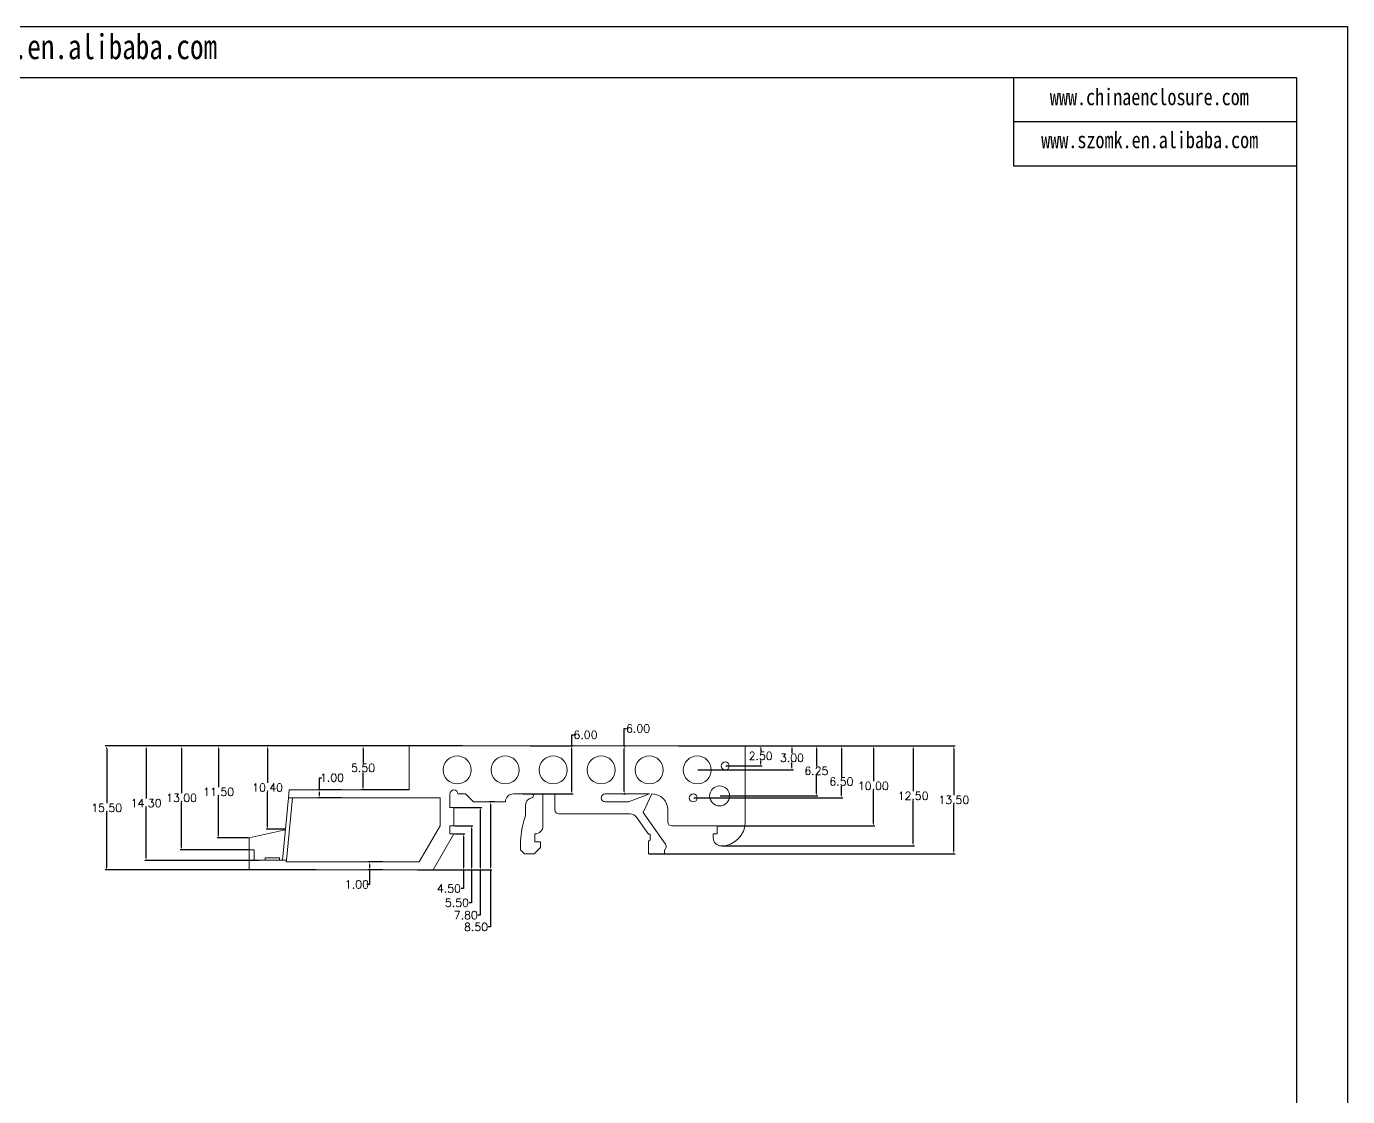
# Model space of a CAD drawing. Header units: inches. Extents: x 1328 to 2905, y 1126 to 1460.
# Drawn here: x 2739.9 to 2905, y 1259.4 to 1393.2 of the extents above; entities that cross this region are included whole.
import ezdxf

# ---------------------------------------------------------------- set-up
doc = ezdxf.new("R2010")
doc.units = ezdxf.units.IN
doc.header["$LTSCALE"] = 15
doc.layers.add('文字', color=81, linetype='Continuous')
doc.styles.get("Standard").update_dxf_attribs({"font": 'txt', "bigfont": 'gbcbig.shx'})
doc.styles.add('宋体', font='', dxfattribs={"width": 0.8, "height": 3.5})
doc.styles.get('宋体').set_extended_font_data('SimSun')
doc.dimstyles.new('1.5', dxfattribs={"dimtxt": 1, "dimasz": 0.3, "dimexe": 0.18, "dimexo": 0.0625, "dimgap": 0.09, "dimtad": 0, "dimtih": 1, "dimtoh": 1, "dimzin": 0, "dimdsep": 46, "dimtxsty": 'Standard', "dimcen": 0, "dimadec": 0, "dimazin": 2, "dimtfac": 1, "dimtofl": 0, "dimtmove": 0, "dimatfit": 3, "dimfxl": 1, "dimtolj": 1, "dimtzin": 0, "dimarcsym": 0})

# ---------------------------------------------------------------- blocks, each defined once
blk = doc.blocks.new('*D192')
at = {"color": 0, "lineweight": -2}
for p, q in [((2828.53, 1303.26), (2831.88, 1303.26)), ((2831.7, 1302.96), (2831.7, 1302.6)), ((2831.7, 1301.06), (2831.7, 1301.42)), ((2827.33, 1300.76), (2831.88, 1300.76))]:
    blk.add_line(p, q, dxfattribs=at)
at = {"color": 0}
for points in [[(2831.65, 1302.96), (2831.75, 1302.96), (2831.7, 1303.26)], [(2831.65, 1301.06), (2831.75, 1301.06), (2831.7, 1300.76)]]:
    blk.add_solid(points, dxfattribs=at)
at = {"layer": 'Defpoints', "color": 0}
for p in [(2828.47, 1303.26), (2831.7, 1303.26), (2827.27, 1300.76)]:
    blk.add_point(p, dxfattribs=at)
at = {"color": 0, "insert": (2831.7, 1302.01), "char_height": 1, "attachment_point": 5}
blk.add_mtext('\\A1;2.50', dxfattribs=at)
blk = doc.blocks.new('*D193')
at = {"color": 0, "lineweight": -2}
for p, q in [((2825.36, 1303.26), (2835.79, 1303.26)), ((2835.61, 1302.96), (2835.61, 1302.35)), ((2835.61, 1300.56), (2835.61, 1301.17)), ((2823.83, 1300.26), (2835.79, 1300.26))]:
    blk.add_line(p, q, dxfattribs=at)
at = {"color": 0}
for points in [[(2835.56, 1302.96), (2835.66, 1302.96), (2835.61, 1303.26)], [(2835.56, 1300.56), (2835.66, 1300.56), (2835.61, 1300.26)]]:
    blk.add_solid(points, dxfattribs=at)
at = {"layer": 'Defpoints', "color": 0}
for p in [(2825.3, 1303.26), (2835.61, 1303.26), (2823.77, 1300.26)]:
    blk.add_point(p, dxfattribs=at)
at = {"color": 0, "insert": (2835.61, 1301.76), "char_height": 1, "attachment_point": 5}
blk.add_mtext('\\A1;3.00', dxfattribs=at)
blk = doc.blocks.new('*D194')
at = {"color": 0, "lineweight": -2}
for p, q in [((2826.63, 1303.26), (2838.84, 1303.26)), ((2838.66, 1302.96), (2838.66, 1300.73)), ((2838.66, 1297.31), (2838.66, 1299.55)), ((2826.63, 1297.01), (2838.84, 1297.01))]:
    blk.add_line(p, q, dxfattribs=at)
at = {"color": 0}
for points in [[(2838.61, 1302.96), (2838.71, 1302.96), (2838.66, 1303.26)], [(2838.61, 1297.31), (2838.71, 1297.31), (2838.66, 1297.01)]]:
    blk.add_solid(points, dxfattribs=at)
at = {"layer": 'Defpoints', "color": 0}
for p in [(2826.57, 1303.26), (2838.66, 1303.26), (2826.57, 1297.01)]:
    blk.add_point(p, dxfattribs=at)
at = {"color": 0, "insert": (2838.66, 1300.14), "char_height": 1, "attachment_point": 5}
blk.add_mtext('\\A1;6.25', dxfattribs=at)
blk = doc.blocks.new('*D195')
at = {"color": 0, "lineweight": -2}
for p, q in [((2824.63, 1303.26), (2841.97, 1303.26)), ((2841.79, 1302.96), (2841.79, 1299.4)), ((2841.79, 1297.06), (2841.79, 1298.22)), ((2823.33, 1296.76), (2841.97, 1296.76))]:
    blk.add_line(p, q, dxfattribs=at)
at = {"color": 0}
for points in [[(2841.74, 1302.96), (2841.84, 1302.96), (2841.79, 1303.26)], [(2841.74, 1297.06), (2841.84, 1297.06), (2841.79, 1296.76)]]:
    blk.add_solid(points, dxfattribs=at)
at = {"layer": 'Defpoints', "color": 0}
for p in [(2824.56, 1303.26), (2841.79, 1303.26), (2823.27, 1296.76)]:
    blk.add_point(p, dxfattribs=at)
at = {"color": 0, "insert": (2841.79, 1298.81), "char_height": 1, "attachment_point": 5}
blk.add_mtext('\\A1;6.50', dxfattribs=at)
blk = doc.blocks.new('*D196')
at = {"color": 0, "lineweight": -2}
for p, q in [((2825.43, 1303.26), (2845.96, 1303.26)), ((2845.78, 1302.96), (2845.78, 1298.85)), ((2845.78, 1293.56), (2845.78, 1297.67)), ((2826.33, 1293.26), (2845.96, 1293.26))]:
    blk.add_line(p, q, dxfattribs=at)
at = {"color": 0}
for points in [[(2845.73, 1302.96), (2845.83, 1302.96), (2845.78, 1303.26)], [(2845.73, 1293.56), (2845.83, 1293.56), (2845.78, 1293.26)]]:
    blk.add_solid(points, dxfattribs=at)
at = {"layer": 'Defpoints', "color": 0}
for p in [(2825.36, 1303.26), (2845.78, 1303.26), (2826.27, 1293.26)]:
    blk.add_point(p, dxfattribs=at)
at = {"color": 0, "insert": (2845.78, 1298.26), "char_height": 1, "attachment_point": 5}
blk.add_mtext('\\A1;10.00', dxfattribs=at)
blk = doc.blocks.new('*D197')
at = {"color": 0, "lineweight": -2}
for p, q in [((2787.71, 1303.26), (2781.83, 1303.26)), ((2782.01, 1302.96), (2782.01, 1301.1)), ((2782.01, 1298.06), (2782.01, 1299.92)), ((2787.71, 1297.76), (2781.83, 1297.76))]:
    blk.add_line(p, q, dxfattribs=at)
at = {"color": 0}
for points in [[(2781.96, 1302.96), (2782.06, 1302.96), (2782.01, 1303.26)], [(2781.96, 1298.06), (2782.06, 1298.06), (2782.01, 1297.76)]]:
    blk.add_solid(points, dxfattribs=at)
at = {"layer": 'Defpoints', "color": 0}
for p in [(2787.77, 1303.26), (2782.01, 1297.76), (2787.77, 1297.76)]:
    blk.add_point(p, dxfattribs=at)
at = {"color": 0, "insert": (2782.01, 1300.51), "char_height": 1, "attachment_point": 5}
blk.add_mtext('\\A1;5.50', dxfattribs=at)
blk = doc.blocks.new('*D198')
at = {"color": 0, "lineweight": -2}
for p, q in [((2790.4, 1303.26), (2769.9, 1303.26)), ((2770.08, 1302.96), (2770.08, 1298.65)), ((2770.08, 1293.16), (2770.08, 1297.47)), ((2772.24, 1292.86), (2769.9, 1292.86))]:
    blk.add_line(p, q, dxfattribs=at)
at = {"color": 0}
for points in [[(2770.03, 1302.96), (2770.13, 1302.96), (2770.08, 1303.26)], [(2770.03, 1293.16), (2770.13, 1293.16), (2770.08, 1292.86)]]:
    blk.add_solid(points, dxfattribs=at)
at = {"layer": 'Defpoints', "color": 0}
for p in [(2790.46, 1303.26), (2770.08, 1292.86), (2772.31, 1292.86)]:
    blk.add_point(p, dxfattribs=at)
at = {"color": 0, "insert": (2770.08, 1298.06), "char_height": 1, "attachment_point": 5}
blk.add_mtext('\\A1;10.40', dxfattribs=at)
blk = doc.blocks.new('*D199')
at = {"color": 0, "lineweight": -2}
for p, q in [((2792.36, 1303.26), (2763.78, 1303.26)), ((2763.96, 1302.96), (2763.96, 1298.1)), ((2763.96, 1292.06), (2763.96, 1296.92)), ((2767.71, 1291.76), (2763.78, 1291.76))]:
    blk.add_line(p, q, dxfattribs=at)
at = {"color": 0}
for points in [[(2763.91, 1302.96), (2764.01, 1302.96), (2763.96, 1303.26)], [(2763.91, 1292.06), (2764.01, 1292.06), (2763.96, 1291.76)]]:
    blk.add_solid(points, dxfattribs=at)
at = {"layer": 'Defpoints', "color": 0}
for p in [(2792.42, 1303.26), (2763.96, 1291.76), (2767.77, 1291.76)]:
    blk.add_point(p, dxfattribs=at)
at = {"color": 0, "insert": (2763.96, 1297.51), "char_height": 1, "attachment_point": 5}
blk.add_mtext('\\A1;11.50', dxfattribs=at)
blk = doc.blocks.new('*D200')
at = {"color": 0, "lineweight": -2}
for p, q in [((2794.43, 1303.26), (2759.15, 1303.26)), ((2759.33, 1302.96), (2759.33, 1297.35)), ((2759.33, 1290.56), (2759.33, 1296.17)), ((2767.71, 1290.26), (2759.15, 1290.26))]:
    blk.add_line(p, q, dxfattribs=at)
at = {"color": 0}
for points in [[(2759.28, 1302.96), (2759.38, 1302.96), (2759.33, 1303.26)], [(2759.28, 1290.56), (2759.38, 1290.56), (2759.33, 1290.26)]]:
    blk.add_solid(points, dxfattribs=at)
at = {"layer": 'Defpoints', "color": 0}
for p in [(2759.33, 1303.26), (2794.49, 1303.26), (2767.77, 1290.26)]:
    blk.add_point(p, dxfattribs=at)
at = {"color": 0, "insert": (2759.33, 1296.76), "char_height": 1, "attachment_point": 5}
blk.add_mtext('\\A1;13.00', dxfattribs=at)
blk = doc.blocks.new('*D201')
at = {"color": 0, "lineweight": -2}
for p, q in [((2792.29, 1303.26), (2754.72, 1303.26)), ((2754.9, 1302.96), (2754.9, 1296.7)), ((2754.9, 1289.26), (2754.9, 1295.52)), ((2768.98, 1288.96), (2754.72, 1288.96))]:
    blk.add_line(p, q, dxfattribs=at)
at = {"color": 0}
for points in [[(2754.85, 1302.96), (2754.95, 1302.96), (2754.9, 1303.26)], [(2754.85, 1289.26), (2754.95, 1289.26), (2754.9, 1288.96)]]:
    blk.add_solid(points, dxfattribs=at)
at = {"layer": 'Defpoints', "color": 0}
for p in [(2754.9, 1303.26), (2792.36, 1303.26), (2769.04, 1288.96)]:
    blk.add_point(p, dxfattribs=at)
at = {"color": 0, "insert": (2754.9, 1296.11), "char_height": 1, "attachment_point": 5}
blk.add_mtext('\\A1;14.30', dxfattribs=at)
blk = doc.blocks.new('*D202')
at = {"color": 0, "lineweight": -2}
for p, q in [((2792.23, 1303.26), (2749.79, 1303.26)), ((2749.97, 1302.96), (2749.97, 1296.1)), ((2749.97, 1288.06), (2749.97, 1294.92)), ((2776.17, 1287.76), (2749.79, 1287.76))]:
    blk.add_line(p, q, dxfattribs=at)
at = {"color": 0}
for points in [[(2749.92, 1302.96), (2750.02, 1302.96), (2749.97, 1303.26)], [(2749.92, 1288.06), (2750.02, 1288.06), (2749.97, 1287.76)]]:
    blk.add_solid(points, dxfattribs=at)
at = {"layer": 'Defpoints', "color": 0}
for p in [(2792.29, 1303.26), (2749.97, 1287.76), (2776.24, 1287.76)]:
    blk.add_point(p, dxfattribs=at)
at = {"color": 0, "insert": (2749.97, 1295.51), "char_height": 1, "attachment_point": 5}
blk.add_mtext('\\A1;15.50', dxfattribs=at)
blk = doc.blocks.new('*D203')
at = {"color": 0, "lineweight": -2}
for p, q in [((2784.46, 1288.76), (2782.62, 1288.76)), ((2782.8, 1288.46), (2782.8, 1288.06)), ((2784.46, 1287.76), (2782.62, 1287.76)), ((2782.8, 1287.76), (2782.8, 1285.95)), ((2782.8, 1285.95), (2782.5, 1285.95))]:
    blk.add_line(p, q, dxfattribs=at)
at = {"color": 0}
for points in [[(2782.75, 1288.46), (2782.85, 1288.46), (2782.8, 1288.76)], [(2782.75, 1288.06), (2782.85, 1288.06), (2782.8, 1287.76)]]:
    blk.add_solid(points, dxfattribs=at)
at = {"layer": 'Defpoints', "color": 0}
for p in [(2784.52, 1288.76), (2782.8, 1287.76), (2784.52, 1287.76)]:
    blk.add_point(p, dxfattribs=at)
at = {"color": 0, "insert": (2781.24, 1285.95), "char_height": 1, "attachment_point": 5}
blk.add_mtext('\\A1;1.00', dxfattribs=at)
blk = doc.blocks.new('*D204')
at = {"color": 0, "lineweight": -2}
for p, q in [((2779.28, 1297.76), (2776.39, 1297.76)), ((2776.57, 1297.76), (2776.57, 1299.29)), ((2776.57, 1299.29), (2776.87, 1299.29)), ((2779.28, 1296.76), (2776.39, 1296.76)), ((2776.57, 1297.06), (2776.57, 1297.46))]:
    blk.add_line(p, q, dxfattribs=at)
at = {"color": 0}
for points in [[(2776.52, 1297.46), (2776.62, 1297.46), (2776.57, 1297.76)], [(2776.52, 1297.06), (2776.62, 1297.06), (2776.57, 1296.76)]]:
    blk.add_solid(points, dxfattribs=at)
at = {"layer": 'Defpoints', "color": 0}
for p in [(2776.57, 1297.76), (2779.34, 1297.76), (2779.34, 1296.76)]:
    blk.add_point(p, dxfattribs=at)
at = {"color": 0, "insert": (2778.13, 1299.29), "char_height": 1, "attachment_point": 5}
blk.add_mtext('\\A1;1.00', dxfattribs=at)
blk = doc.blocks.new('*D205')
at = {"color": 0, "lineweight": -2}
for p, q in [((2793.43, 1292.26), (2794.73, 1292.26)), ((2794.55, 1291.96), (2794.55, 1288.06)), ((2790.83, 1287.76), (2794.73, 1287.76)), ((2794.55, 1287.76), (2794.55, 1285.43)), ((2794.55, 1285.43), (2794.25, 1285.43))]:
    blk.add_line(p, q, dxfattribs=at)
at = {"color": 0}
for points in [[(2794.5, 1291.96), (2794.6, 1291.96), (2794.55, 1292.26)], [(2794.5, 1288.06), (2794.6, 1288.06), (2794.55, 1287.76)]]:
    blk.add_solid(points, dxfattribs=at)
at = {"layer": 'Defpoints', "color": 0}
for p in [(2793.37, 1292.26), (2794.55, 1292.26), (2790.77, 1287.76)]:
    blk.add_point(p, dxfattribs=at)
at = {"color": 0, "insert": (2792.74, 1285.43), "char_height": 1, "attachment_point": 5}
blk.add_mtext('\\A1;4.50', dxfattribs=at)
blk = doc.blocks.new('*D206')
at = {"color": 0, "lineweight": -2}
for p, q in [((2793.43, 1293.26), (2795.73, 1293.26)), ((2795.55, 1292.96), (2795.55, 1288.06)), ((2789.38, 1287.76), (2795.73, 1287.76)), ((2795.55, 1287.76), (2795.55, 1283.66)), ((2795.55, 1283.66), (2795.25, 1283.66))]:
    blk.add_line(p, q, dxfattribs=at)
at = {"color": 0}
for points in [[(2795.5, 1292.96), (2795.6, 1292.96), (2795.55, 1293.26)], [(2795.5, 1288.06), (2795.6, 1288.06), (2795.55, 1287.76)]]:
    blk.add_solid(points, dxfattribs=at)
at = {"layer": 'Defpoints', "color": 0}
for p in [(2793.37, 1293.26), (2795.55, 1293.26), (2789.32, 1287.76)]:
    blk.add_point(p, dxfattribs=at)
at = {"color": 0, "insert": (2793.74, 1283.66), "char_height": 1, "attachment_point": 5}
blk.add_mtext('\\A1;5.50', dxfattribs=at)
blk = doc.blocks.new('*D207')
at = {"color": 0, "lineweight": -2}
for p, q in [((2793.43, 1295.56), (2796.84, 1295.56)), ((2796.66, 1295.26), (2796.66, 1288.06)), ((2789.45, 1287.76), (2796.84, 1287.76)), ((2796.66, 1287.76), (2796.66, 1282.11)), ((2796.66, 1282.11), (2796.36, 1282.11))]:
    blk.add_line(p, q, dxfattribs=at)
at = {"color": 0}
for points in [[(2796.61, 1295.26), (2796.71, 1295.26), (2796.66, 1295.56)], [(2796.61, 1288.06), (2796.71, 1288.06), (2796.66, 1287.76)]]:
    blk.add_solid(points, dxfattribs=at)
at = {"layer": 'Defpoints', "color": 0}
for p in [(2793.37, 1295.56), (2796.66, 1295.56), (2789.38, 1287.76)]:
    blk.add_point(p, dxfattribs=at)
at = {"color": 0, "insert": (2794.85, 1282.11), "char_height": 1, "attachment_point": 5}
blk.add_mtext('\\A1;7.80', dxfattribs=at)
blk = doc.blocks.new('*D208')
at = {"color": 0, "lineweight": -2}
for p, q in [((2798.45, 1296.26), (2797.76, 1296.26)), ((2797.94, 1295.96), (2797.94, 1288.06)), ((2788.84, 1287.76), (2798.12, 1287.76)), ((2797.94, 1287.76), (2797.94, 1280.63)), ((2797.94, 1280.63), (2797.64, 1280.63))]:
    blk.add_line(p, q, dxfattribs=at)
at = {"color": 0}
for points in [[(2797.89, 1295.96), (2797.99, 1295.96), (2797.94, 1296.26)], [(2797.89, 1288.06), (2797.99, 1288.06), (2797.94, 1287.76)]]:
    blk.add_solid(points, dxfattribs=at)
at = {"layer": 'Defpoints', "color": 0}
for p in [(2797.94, 1296.26), (2798.51, 1296.26), (2788.78, 1287.76)]:
    blk.add_point(p, dxfattribs=at)
at = {"color": 0, "insert": (2796.13, 1280.63), "char_height": 1, "attachment_point": 5}
blk.add_mtext('\\A1;8.50', dxfattribs=at)
blk = doc.blocks.new('*D209')
at = {"color": 0, "lineweight": -2}
for p, q in [((2826.63, 1303.26), (2850.93, 1303.26)), ((2850.75, 1302.96), (2850.75, 1297.6)), ((2850.75, 1291.06), (2850.75, 1296.42)), ((2826.83, 1290.76), (2850.93, 1290.76))]:
    blk.add_line(p, q, dxfattribs=at)
at = {"color": 0}
for points in [[(2850.7, 1302.96), (2850.8, 1302.96), (2850.75, 1303.26)], [(2850.7, 1291.06), (2850.8, 1291.06), (2850.75, 1290.76)]]:
    blk.add_solid(points, dxfattribs=at)
at = {"layer": 'Defpoints', "color": 0}
for p in [(2826.57, 1303.26), (2850.75, 1303.26), (2826.77, 1290.76)]:
    blk.add_point(p, dxfattribs=at)
at = {"color": 0, "insert": (2850.75, 1297.01), "char_height": 1, "attachment_point": 5}
blk.add_mtext('\\A1;12.50', dxfattribs=at)
blk = doc.blocks.new('*D210')
at = {"color": 0, "lineweight": -2}
for p, q in [((2821.42, 1303.26), (2856.01, 1303.26)), ((2855.83, 1302.96), (2855.83, 1297.1)), ((2855.83, 1290.06), (2855.83, 1295.92)), ((2817.76, 1289.76), (2856.01, 1289.76))]:
    blk.add_line(p, q, dxfattribs=at)
at = {"color": 0}
for points in [[(2855.78, 1302.96), (2855.88, 1302.96), (2855.83, 1303.26)], [(2855.78, 1290.06), (2855.88, 1290.06), (2855.83, 1289.76)]]:
    blk.add_solid(points, dxfattribs=at)
at = {"layer": 'Defpoints', "color": 0}
for p in [(2821.36, 1303.26), (2855.83, 1303.26), (2817.7, 1289.76)]:
    blk.add_point(p, dxfattribs=at)
at = {"color": 0, "insert": (2855.83, 1296.51), "char_height": 1, "attachment_point": 5}
blk.add_mtext('\\A1;13.50', dxfattribs=at)
blk = doc.blocks.new('*D211')
at = {"color": 0, "lineweight": -2}
for p, q in [((2814.65, 1303.26), (2814.65, 1305.44)), ((2814.65, 1305.44), (2814.95, 1305.44)), ((2814.55, 1303.26), (2814.83, 1303.26)), ((2814.65, 1297.56), (2814.65, 1302.96)), ((2814.55, 1297.26), (2814.83, 1297.26))]:
    blk.add_line(p, q, dxfattribs=at)
at = {"color": 0}
for points in [[(2814.6, 1302.96), (2814.7, 1302.96), (2814.65, 1303.26)], [(2814.6, 1297.56), (2814.7, 1297.56), (2814.65, 1297.26)]]:
    blk.add_solid(points, dxfattribs=at)
at = {"layer": 'Defpoints', "color": 0}
for p in [(2814.49, 1303.26), (2814.65, 1303.26), (2814.49, 1297.26)]:
    blk.add_point(p, dxfattribs=at)
at = {"color": 0, "insert": (2816.38, 1305.44), "char_height": 1, "attachment_point": 5}
blk.add_mtext('\\A1;6.00', dxfattribs=at)
blk = doc.blocks.new('*D212')
at = {"color": 0, "lineweight": -2}
for p, q in [((2808.09, 1303.26), (2808.09, 1304.65)), ((2808.09, 1304.65), (2808.39, 1304.65)), ((2802.9, 1303.26), (2808.27, 1303.26)), ((2808.09, 1297.56), (2808.09, 1302.96)), ((2801.98, 1297.26), (2808.27, 1297.26))]:
    blk.add_line(p, q, dxfattribs=at)
at = {"color": 0}
for points in [[(2808.04, 1302.96), (2808.14, 1302.96), (2808.09, 1303.26)], [(2808.04, 1297.56), (2808.14, 1297.56), (2808.09, 1297.26)]]:
    blk.add_solid(points, dxfattribs=at)
at = {"layer": 'Defpoints', "color": 0}
for p in [(2802.84, 1303.26), (2808.09, 1303.26), (2801.92, 1297.26)]:
    blk.add_point(p, dxfattribs=at)
at = {"color": 0, "insert": (2809.81, 1304.65), "char_height": 1, "attachment_point": 5}
blk.add_mtext('\\A1;6.00', dxfattribs=at)

msp = doc.modelspace()

# ---------------------------------------------------------------- linework, layer by layer
for p, q in [((2526.66, 1393.201), (2905.044, 1393.201)), ((2905.044, 1393.201), (2905.044, 1125.657)), ((2536.451, 1386.831), (2898.674, 1386.831)), ((2863.284, 1386.831), (2863.284, 1375.771)), ((2898.674, 1386.831), (2898.674, 1132.027)), ((2863.284, 1381.301), (2898.674, 1381.301)), ((2863.284, 1375.771), (2898.674, 1375.771))]:
    msp.add_line(p, q)
at = {"color": 7, "linetype": 'Continuous', "lineweight": 15}
for p, q in [((2787.772, 1303.263), (2787.772, 1297.763)), ((2787.772, 1303.263), (2829.772, 1303.263)), ((2829.772, 1303.263), (2829.772, 1293.763)), ((2772.772, 1297.763), (2772.677, 1296.763)), ((2787.772, 1297.763), (2772.772, 1297.763)), ((2772.677, 1296.763), (2771.934, 1288.963)), ((2772.436, 1288.963), (2773.179, 1296.763)), ((2791.638, 1296.763), (2772.677, 1296.763)), ((2791.638, 1293.263), (2791.638, 1296.763)), ((2792.87, 1295.56), (2792.87, 1297.263)), ((2793.87, 1297.263), (2794.796, 1297.263)), ((2794.796, 1297.263), (2795.796, 1296.263)), ((2795.796, 1296.263), (2799.796, 1296.263)), ((2800.796, 1297.263), (2803.046, 1297.263)), ((2805.995, 1297.263), (2804.495, 1297.263)), ((2804.495, 1293.263), (2804.495, 1297.263)), ((2805.995, 1295.263), (2805.995, 1297.263)), ((2817.788, 1297.263), (2812.272, 1297.263)), ((2812.272, 1296.263), (2815.165, 1296.263)), ((2815.165, 1296.263), (2817.788, 1297.263)), ((2818.088, 1297.263), (2817, 1294.921)), ((2793.37, 1295.56), (2792.87, 1295.56)), ((2793.37, 1293.263), (2793.37, 1295.56)), ((2802.296, 1294.511), (2802.118, 1293.917)), ((2802.296, 1295.788), (2802.296, 1294.511)), ((2815.37, 1294.763), (2806.495, 1294.763)), ((2817, 1294.921), (2819.805, 1290.974)), ((2820.088, 1293.763), (2820.088, 1295.263)), ((2772.296, 1292.763), (2767.772, 1291.763)), ((2789.04, 1288.763), (2791.638, 1293.263)), ((2792.87, 1293.263), (2793.37, 1293.263)), ((2792.87, 1292.263), (2792.87, 1293.263)), ((2817.696, 1292.216), (2816.185, 1294.342)), ((2826.272, 1293.263), (2820.588, 1293.263)), ((2826.272, 1292.263), (2826.272, 1293.263)), ((2767.772, 1291.763), (2767.772, 1290.263)), ((2790.772, 1287.763), (2793.37, 1292.263)), ((2793.37, 1292.263), (2792.87, 1292.263)), ((2803.495, 1291.263), (2803.495, 1292.263)), ((2804.196, 1291.263), (2803.495, 1291.263)), ((2804.196, 1290.563), (2804.196, 1291.263)), ((2817.896, 1292.216), (2817.696, 1292.216)), ((2817.696, 1289.763), (2817.696, 1291.298)), ((2817.896, 1291.498), (2817.896, 1292.216)), ((2825.772, 1291.763), (2825.772, 1292.263)), ((2825.772, 1292.263), (2826.272, 1292.263)), ((2767.772, 1287.763), (2767.772, 1290.263)), ((2767.772, 1290.263), (2768.385, 1290.263)), ((2768.385, 1290.263), (2768.385, 1288.963)), ((2801.696, 1291.044), (2801.696, 1290.263)), ((2801.696, 1290.263), (2802.196, 1289.763)), ((2802.196, 1289.763), (2803.396, 1289.763)), ((2803.396, 1289.763), (2804.196, 1290.563)), ((2817.696, 1289.763), (2819.666, 1289.763)), ((2819.666, 1290.263), (2819.666, 1289.763)), ((2768.385, 1288.963), (2772.436, 1288.963)), ((2771.572, 1289.263), (2769.772, 1289.263)), ((2769.772, 1289.263), (2769.772, 1288.963)), ((2771.572, 1288.963), (2771.572, 1289.263)), ((2772.436, 1288.963), (2772.417, 1288.763)), ((2772.417, 1288.763), (2789.04, 1288.763)), ((2790.772, 1287.763), (2767.772, 1287.763))]:
    msp.add_line(p, q, dxfattribs=at)
for centre, radius in [((2793.772, 1300.263), 1.75), ((2799.772, 1300.263), 1.75), ((2805.772, 1300.263), 1.75), ((2811.772, 1300.263), 1.75), ((2817.772, 1300.263), 1.75), ((2823.772, 1300.263), 1.75), ((2827.272, 1300.763), 0.5), ((2826.572, 1297.013), 1.25), ((2823.272, 1296.763), 0.5)]:
    msp.add_circle(centre, radius, dxfattribs=at)
for centre, radius, start, end in [((2793.37, 1297.263), 0.5, 0, 180), ((2800.796, 1296.263), 1, 90, 180), ((2803.296, 1295.788), 1, 101.53696, 180), ((2803.046, 1297.013), 0.25, 281.53696, 90), ((2812.272, 1296.763), 0.5, 90, 270), ((2818.088, 1295.263), 2, 0, 90), ((2806.495, 1295.263), 0.5, 180, 270), ((2815.37, 1293.763), 1, 35.40231, 90), ((2811.696, 1291.044), 10, 163.30076, 180), ((2803.495, 1293.263), 1, 270, 0), ((2820.588, 1293.763), 0.5, 180, 270), ((2826.772, 1293.763), 3, 270, 0), ((2817.896, 1291.298), 0.2, 90, 180), ((2826.772, 1291.763), 1, 180, 270), ((2819.398, 1290.685), 0.5, 302.48498, 35.40231)]:
    msp.add_arc(centre, radius, start, end, dxfattribs=at)

# ---------------------------------------------------------------- texts
at = {"layer": '文字', "color": 0, "attachment_point": 1, "style": '宋体'}
for s, insert, char_height, width in [('www.szomk.en.alibaba.com', (2723.099, 1392.225), 3.11427, 54.71475), ('www.chinaenclosure.com', (2867.843, 1385.43), 2.07618, 36.4765), ('www.szomk.en.alibaba.com', (2866.758, 1380.054), 2.07618, 36.4765)]:
    msp.add_mtext(s, dxfattribs=dict(at, insert=insert, char_height=char_height, width=width))

# ---------------------------------------------------------------- dimensions: what is measured, and where the dimension line sits
for base, p1, p2, picture, middle in [((2814.652, 1303.263), (2814.487, 1297.263), (2814.487, 1303.263), '*D211', (2816.375, 1305.444)), ((2808.091, 1303.263), (2801.921, 1297.263), (2802.842, 1303.263), '*D212', (2809.814, 1304.651)), ((2841.791, 1303.263), (2823.272, 1296.763), (2824.563, 1303.263), '*D195', (2841.791, 1298.808)), ((2845.776, 1303.263), (2826.272, 1293.263), (2825.364, 1303.263), '*D196', (2845.776, 1298.263)), ((2776.569, 1297.763), (2779.344, 1296.763), (2779.344, 1297.763), '*D204', (2778.125, 1299.294)), ((2797.937, 1296.263), (2788.778, 1287.763), (2798.513, 1296.263), '*D208', (2796.131, 1280.63)), ((2796.656, 1295.56), (2789.384, 1287.763), (2793.37, 1295.56), '*D207', (2794.849, 1282.114)), ((2795.552, 1293.263), (2789.322, 1287.763), (2793.37, 1293.263), '*D206', (2793.745, 1283.656)), ((2794.548, 1292.263), (2790.772, 1287.763), (2793.37, 1292.263), '*D205', (2792.741, 1285.432)), ((2782.796, 1287.763), (2784.522, 1288.763), (2784.522, 1287.763), '*D203', (2781.239, 1285.946))]:
    dim = msp.add_linear_dim(base=base, p1=p1, p2=p2, angle=90, dimstyle='1.5')
    dim.commit()
    dim.dimension.update_dxf_attribs({"geometry": picture, "text_midpoint": middle, "dimtype": 160})
for base, p1, p2, picture, middle in [((2749.967, 1287.763), (2792.295, 1303.263), (2776.236, 1287.763), '*D202', (2749.967, 1295.513)), ((2754.899, 1303.263), (2769.038, 1288.963), (2792.357, 1303.263), '*D201', (2754.899, 1296.113)), ((2759.328, 1303.263), (2767.772, 1290.263), (2794.494, 1303.263), '*D200', (2759.328, 1296.763)), ((2763.964, 1291.763), (2792.42, 1303.263), (2767.772, 1291.763), '*D199', (2763.964, 1297.513)), ((2770.075, 1292.863), (2790.46, 1303.263), (2772.305, 1292.863), '*D198', (2770.075, 1298.063)), ((2782.008, 1297.763), (2787.772, 1303.263), (2787.772, 1297.763), '*D197', (2782.008, 1300.513)), ((2855.826, 1303.263), (2817.696, 1289.763), (2821.356, 1303.263), '*D210', (2855.826, 1296.513)), ((2835.612, 1303.263), (2823.772, 1300.263), (2825.301, 1303.263), '*D193', (2835.612, 1301.763)), ((2838.657, 1303.263), (2826.572, 1297.013), (2826.572, 1303.263), '*D194', (2838.657, 1300.138)), ((2850.753, 1303.263), (2826.772, 1290.763), (2826.572, 1303.263), '*D209', (2850.753, 1297.013)), ((2831.705, 1303.263), (2827.272, 1300.763), (2828.466, 1303.263), '*D192', (2831.705, 1302.013))]:
    dim = msp.add_linear_dim(base=base, p1=p1, p2=p2, angle=90, dimstyle='1.5')
    dim.commit()
    dim.dimension.update_dxf_attribs({"geometry": picture, "text_midpoint": middle})

doc.saveas('drawing.dxf')
